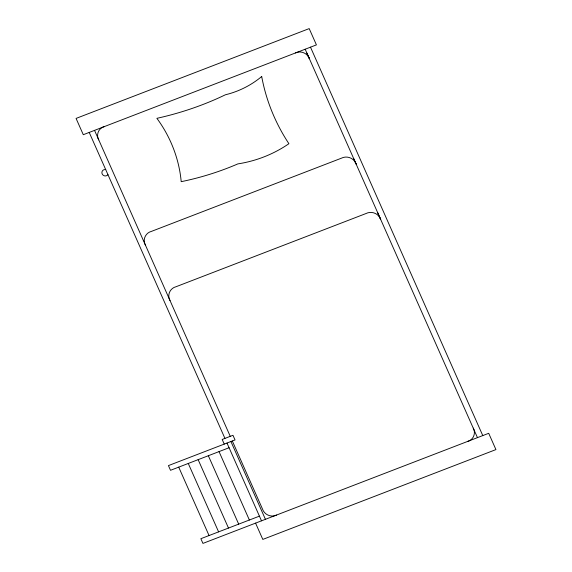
<?xml version="1.0" encoding="UTF-8"?>
<svg xmlns="http://www.w3.org/2000/svg" width="572" height="572" viewBox="0 0 572 572"><rect width="100%" height="100%" fill="white"/><g stroke="black" fill="none" stroke-linecap="round" stroke-linejoin="round"><path stroke-width="0.86" d="M232.318 440.991L262.419 508.858C264.293 514.843 271.321 517.824 276.891 514.907L467.396 441.512C473.452 440.075 476.312 432.99 473.058 427.706L309.581 59.145C307.707 53.167 300.679 50.186 295.109 53.096L104.605 126.491C98.548 127.935 95.688 135.021 98.942 140.304L230.259 436.35M295.51 52.946L316.423 44.888L309.195 28.6L76.069 118.418L83.29 134.706L104.204 126.648M276.49 515.057L202.946 543.4L200.858 538.702L259.423 516.144M229.079 447.733L170.52 470.298L168.433 465.601L235.028 439.947L232.968 435.306L222.186 439.46L224.245 444.101M467.796 441.355L488.71 433.304L495.931 449.592L262.805 539.41L255.577 523.123M356.106 164.042C354.068 158.065 346.939 155.327 341.37 158.208L151.487 231.367C145.46 232.825 142.328 239.79 145.467 245.195M380.659 219.391C378.621 213.413 371.493 210.675 365.923 213.563L176.04 286.722C170.013 288.174 166.881 295.138 170.02 300.543M98.77 139.904L94.537 130.373M473.23 428.099L477.463 437.637M310.496 47.169L482.782 435.585M305.176 49.221L309.402 58.752M230.924 441.527L265.429 519.326M89.218 132.425L224.939 438.402M226.998 443.043L261.504 520.835M219.033 451.608L249.371 520.012M208.344 455.727L238.688 524.131M198.141 459.652L228.485 528.063M188.267 463.463L218.604 531.867M178.714 467.138L209.052 535.549M377.541 212.355L380.559 219.198M353.718 158.659L356.013 163.842M306.899 53.103L309.309 58.566M107.958 174.596A3.332 3.167 26.2 0 1 103.782 175.583A3.332 3.167 26.2 0 1 102.045 171.657A3.332 3.167 26.2 0 1 105.748 169.612M261.704 76.512C251.222 85.271 238.71 91.57 225.432 94.766C203.618 105.291 180.523 113.092 156.885 118.332C170.485 136.751 179.143 158.837 181.202 181.667C200.636 177.699 219.669 171.75 237.88 163.892C256.106 161.068 273.723 154.197 288.903 143.701C275.482 123.416 266.08 100.45 261.704 76.512"/></g></svg>
